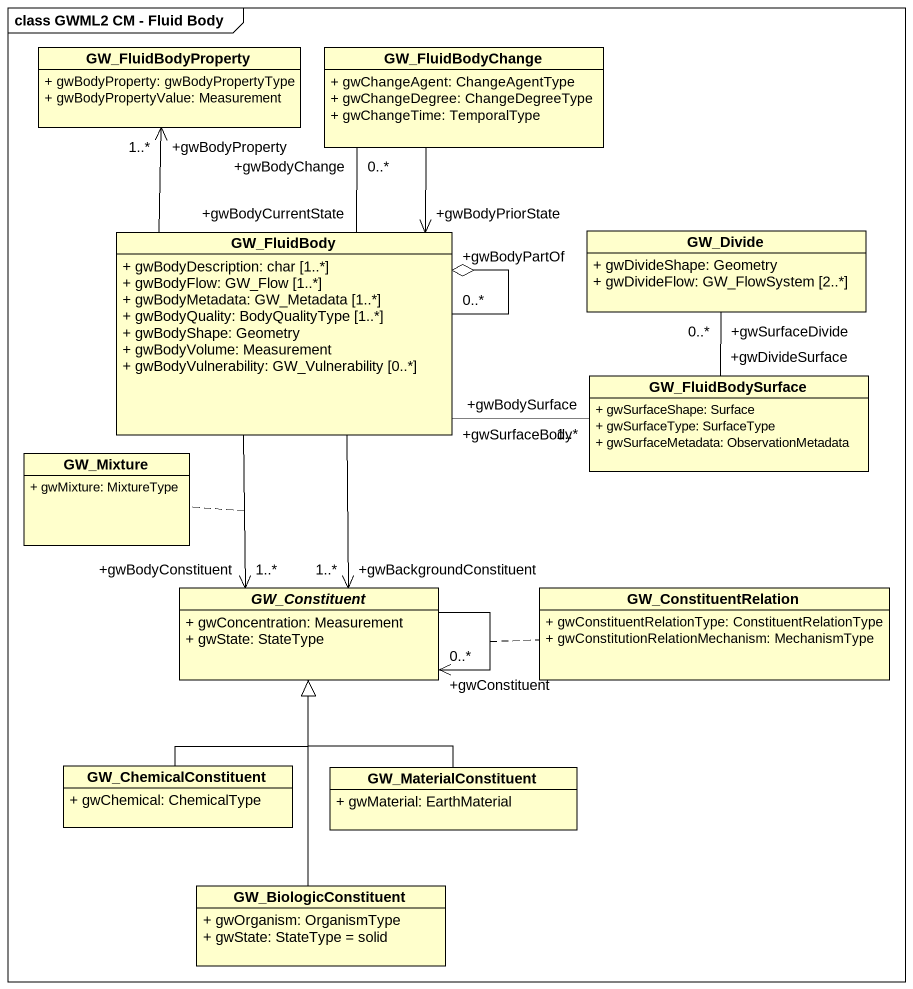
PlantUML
@startuml
mainframe class GWML2 CM - Fluid Body
hide circle
hide empty members
skinparam classAttributeIconSize 0
class GW_FluidBodyProperty {
  + gwBodyProperty: gwBodyPropertyType
  + gwBodyPropertyValue: Measurement
}
class GW_FluidBodyChange {
  + gwChangeAgent: ChangeAgentType
  + gwChangeDegree: ChangeDegreeType
  + gwChangeTime: TemporalType
}
class GW_FluidBody {
  + gwBodyDescription: char [1..*]
  + gwBodyFlow: GW_Flow [1..*]
  + gwBodyMetadata: GW_Metadata [1..*]
  + gwBodyQuality: BodyQualityType [1..*]
  + gwBodyShape: Geometry
  + gwBodyVolume: Measurement
  + gwBodyVulnerability: GW_Vulnerability [0..*]
}
class GW_Divide {
  + gwDivideShape: Geometry
  + gwDivideFlow: GW_FlowSystem [2..*]
}
class GW_FluidBodySurface {
  + gwSurfaceShape: Surface
  + gwSurfaceType: SurfaceType
  + gwSurfaceMetadata: ObservationMetadata
}
class GW_Mixture {
  + gwMixture: MixtureType
}
abstract class GW_Constituent {
  + gwConcentration: Measurement
  + gwState: StateType
}
class GW_ConstituentRelation {
  + gwConstituentRelationType: ConstituentRelationType
  + gwConstitutionRelationMechanism: MechanismType
}
class GW_ChemicalConstituent {
  + gwChemical: ChemicalType
}
class GW_MaterialConstituent {
  + gwMaterial: EarthMaterial
}
class GW_BiologicConstituent {
  + gwOrganism: OrganismType
  + gwState: StateType = solid
}
GW_FluidBodyChange --> "+gwBodyPriorState" GW_FluidBody
GW_FluidBody -up-> "+gwBodyProperty\n1..*" GW_FluidBodyProperty
GW_FluidBody "+gwBodyCurrentState" -up- "+gwBodyChange\n0..*" GW_FluidBodyChange
GW_FluidBody "0..*" --o "+gwBodyPartOf" GW_FluidBody
GW_FluidBody --> "+gwBodyConstituent\n1..*" GW_Constituent
(GW_FluidBody, GW_Constituent) .. GW_Mixture
GW_FluidBody --> "+gwBackgroundConstituent\n1..*" GW_Constituent
GW_Divide "+gwSurfaceDivide\n0..*" -- "+gwDivideSurface" GW_FluidBodySurface
GW_FluidBodySurface "+gwBodySurface\n1..*" -left- "+gwSurfaceBody" GW_FluidBody
GW_Constituent "+gwConstituent\n0..*" <-- GW_Constituent
(GW_Constituent, GW_Constituent) .. GW_ConstituentRelation
GW_ChemicalConstituent -up-|> GW_Constituent
GW_MaterialConstituent -up-|> GW_Constituent
GW_BiologicConstituent -up-|> GW_Constituent
@enduml
